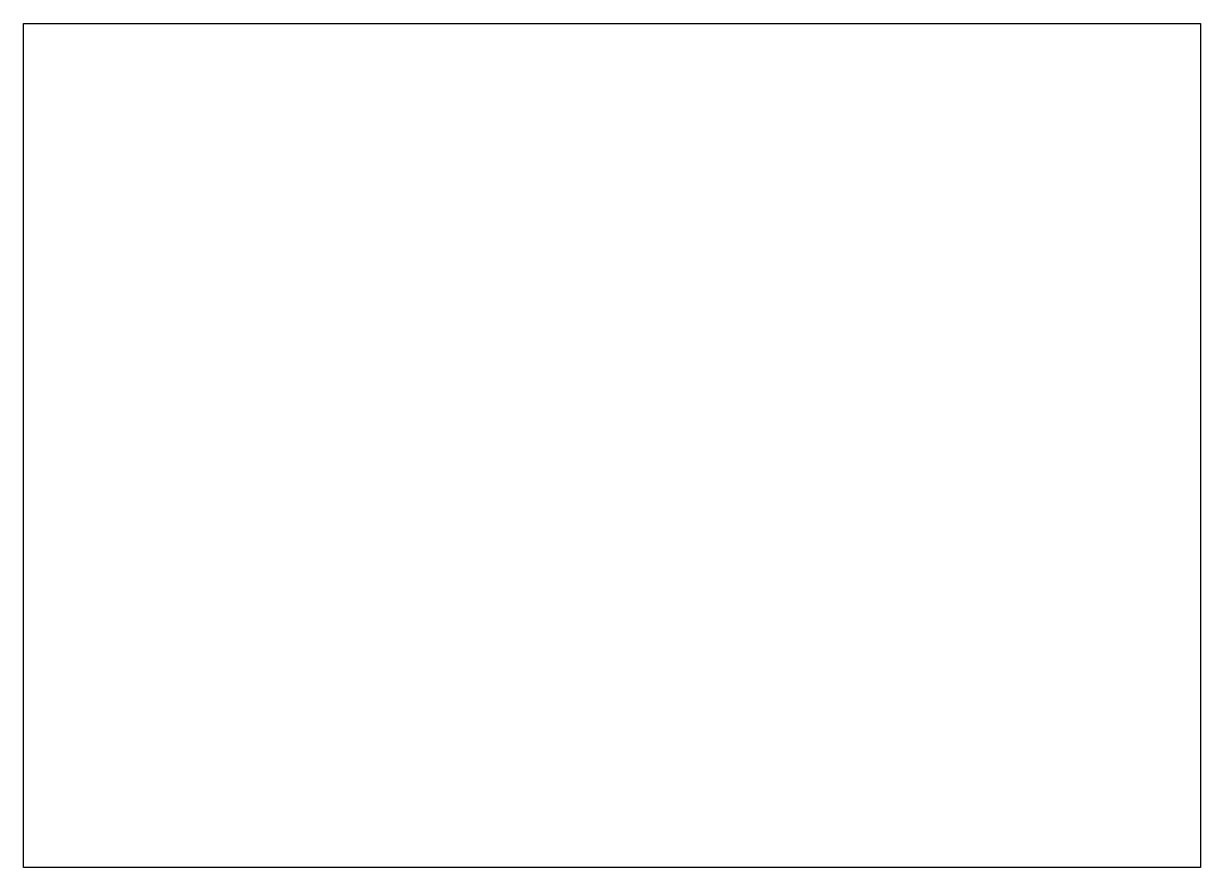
# Model space of a CAD drawing. Header units: millimetres. Extents: x -90 to 90, y 6 to 135.
import ezdxf

# ---------------------------------------------------------------- set-up
doc = ezdxf.new("R2010")
doc.units = ezdxf.units.MM
doc.layers.get('0').update_dxf_attribs({"linetype": 'CONTINUOUS'})

msp = doc.modelspace()

# ---------------------------------------------------------------- linework, layer by layer
msp.add_lwpolyline([(90, 6), (-90, 6), (-90, 135), (90, 135)], close=True)

doc.saveas('drawing.dxf')
